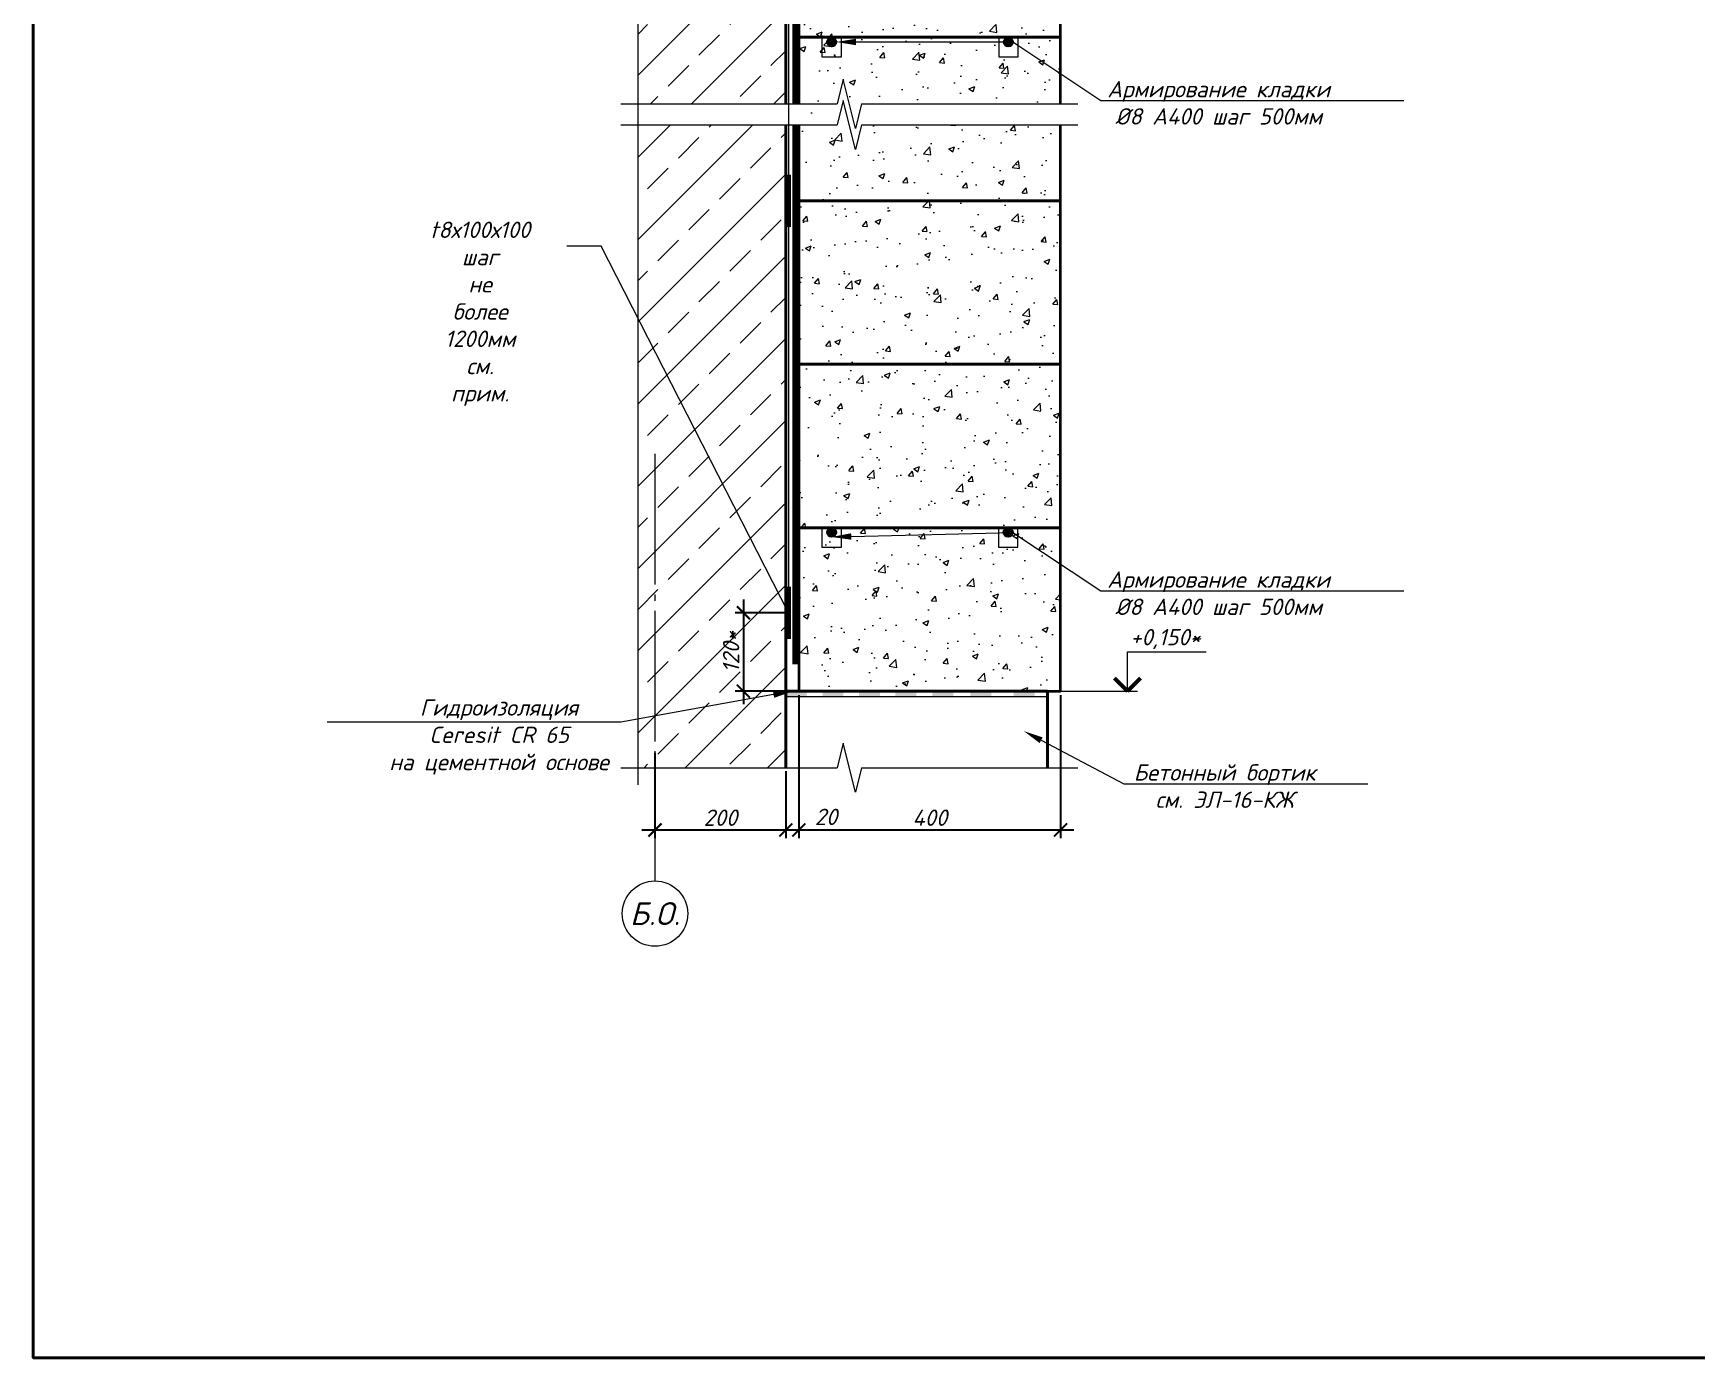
# Model space of a CAD drawing. Header units: millimetres. Extents: x -69292 to 68568, y 17750 to 120236.
# Drawn here: x 13472 to 16013, y 28653 to 30679 of the extents above; entities that cross this region are included whole.
import ezdxf
from ezdxf import colors
from ezdxf.entities.mleader import LeaderData, LeaderLine
from ezdxf.enums import TextEntityAlignment as Align
from ezdxf.math import Vec2, Vec3

# ---------------------------------------------------------------- set-up
doc = ezdxf.new("R2010")
doc.units = ezdxf.units.MM
doc.header["$PDMODE"] = 3
doc.linetypes.add('GOST2.303 5', pattern=[24, 20, -1.5, 1, -1.5])
doc.linetypes.add('K5LT32768', pattern=[0])
doc.layers.get('0').update_dxf_attribs({"lineweight": 5})
doc.layers.get('Defpoints').update_dxf_attribs({"lineweight": 0})
for name, color, linetype, lineweight in [('#Dimensions', 7, 'Continuous', 9), ('#Арматура', 152, 'Continuous', 30), ('#Бетон разрез', 22, 'Continuous', 40), ('#Выноски', 7, 'Continuous', 15), ('#Газобетон', 152, 'Continuous', 35), ('#Оси', 7, 'Continuous', 9), ('#разм', 7, 'Continuous', 9), ('A-okno', 7, 'Continuous', 0), ('k_ Размеры', 7, 'Continuous', 15)]:
    doc.layers.add(name, color=color, linetype=linetype, lineweight=lineweight)
for name, color, linetype, lineweight, true_color in [('#Hatch', 7, 'Continuous', 5, 0x525252), ('razmeru', 7, 'Continuous', 13, 0x000000), ('тонкая', 7, 'Continuous', 15, 0x000000)]:
    doc.layers.add(name, color=color, linetype=linetype, lineweight=lineweight, true_color=true_color)
doc.layers.add('Системный слой', color=7, linetype='Continuous')
doc.styles.add('GOST 2.304', font='isocpeui.ttf')
doc.styles.add('STEP PR', font='isocpeui.ttf')
doc.dimstyles.new('SPDS', dxfattribs={"dimscale": 10, "dimtxt": 2.5, "dimasz": 2, "dimexe": 1.25, "dimexo": 0.625, "dimtad": 1, "dimdec": 0, "dimrnd": 0.001, "dimtxsty": 'STEP PR', "dimblk": 'ARCHTICK', "dimcen": 2.5, "dimdle": 2, "dimclrd": 256, "dimclre": 256, "dimclrt": 7, "dimadec": 0, "dimazin": 2, "dimtfac": 0.75, "dimtdec": 0, "dimtmove": 1, "dimatfit": 3, "dimfxl": 1, "dimtolj": 1, "dimarcsym": 1})

# ---------------------------------------------------------------- blocks, each defined once
blk = doc.blocks.new('*U127')
at = {"color": 0, "linetype": 'ByBlock', "lineweight": -2}
for p, q in [((11.014, 0), (11.327, 1.25)), ((11.327, 1.25), (11.952, -1.25)), ((11.014, 0), (0, 0)), ((11.952, -1.25), (12.264, 0)), ((23.279, 0), (12.264, 0))]:
    blk.add_line(p, q, dxfattribs=at)
blk = doc.blocks.new('*U126')
at = {"color": 0, "linetype": 'ByBlock', "lineweight": -2}
for p, q in [((11.014, 0), (11.327, 1.25)), ((11.327, 1.25), (11.952, -1.25)), ((11.014, 0), (0, 0)), ((11.952, -1.25), (12.264, 0)), ((23.279, 0), (12.264, 0))]:
    blk.add_line(p, q, dxfattribs=at)
blk = doc.blocks.new('*U129')
at = {"color": 0, "linetype": 'ByBlock', "lineweight": -2}
for p, q in [((11.014, 0), (11.327, 1.25)), ((11.327, 1.25), (11.952, -1.25)), ((11.014, 0), (0, 0)), ((11.952, -1.25), (12.264, 0)), ((23.279, 0), (12.264, 0))]:
    blk.add_line(p, q, dxfattribs=at)
blk = doc.blocks.new('*U145')
at = {"color": 0, "linetype": 'ByBlock', "lineweight": -2}
for p, q in [((59.051, 0), (59.363, 1.25)), ((59.363, 1.25), (59.988, -1.25)), ((59.051, 0), (0, 0)), ((59.988, -1.25), (60.301, 0)), ((119.352, 0), (60.301, 0))]:
    blk.add_line(p, q, dxfattribs=at)
blk = doc.blocks.new('*U133')
at = {"layer": '#разм', "ltscale": 100, "elevation": 0}
for points in [[(4577173, -920400), (4578375, -920400)], [(4577173, -921000), (4577173, -920400)], [(4576150, -921000), (4577323, -921000)]]:
    blk.add_lwpolyline(points, dxfattribs=at)
at = {"layer": 'A-okno', "color": 0, "lineweight": 50, "ltscale": 100, "elevation": 0}
for points in [[(4577173, -921000), (4576973, -920800)], [(4577173, -921000), (4577373, -920800)]]:
    blk.add_lwpolyline(points, dxfattribs=at)
at = {"layer": '#разм', "style": 'STEP PR'}
for tag, p in [('ОТМЕТКА', (4577216, -920299)), ('ПРИМЕЧАНИЕ', (4577314, -920711))]:
    blk.add_attdef(tag, p, '', height=250, dxfattribs=at)
blk = doc.blocks.new('_ArchTick')
at = {"color": 0, "linetype": 'ByBlock', "const_width": 0.15}
blk.add_lwpolyline([(-0.5, -0.5), (0.5, 0.5)], dxfattribs=at)
blk = doc.blocks.new('*D119')
at = {"layer": 'Defpoints', "color": 0, "transparency": 16777216}
for p in [(14626.4, 29792.7), (14557.6, 29672.7), (14630.4, 29672.7)]:
    blk.add_point(p, dxfattribs=at)
at = {"layer": 'k_ Размеры', "lineweight": -2, "transparency": 16777216}
for p, q in [((14557.6, 29812.7), (14557.6, 29652.7)), ((14620.1, 29792.7), (14545.1, 29792.7)), ((14624.1, 29672.7), (14545.1, 29672.7))]:
    blk.add_line(p, q, dxfattribs=at)
at = {"layer": 'k_ Размеры', "lineweight": -2, "transparency": 16777216, "xscale": 20, "yscale": 20, "zscale": 20}
for p, rotation in [((14557.6, 29792.7), 90), ((14557.6, 29672.7), 270)]:
    blk.add_blockref('_ArchTick', p, dxfattribs=dict(at, rotation=rotation))
at = {"layer": 'k_ Размеры', "color": 7, "transparency": 16777216, "insert": (14538.8, 29732.7), "char_height": 25, "attachment_point": 5, "rotation": 90, "style": 'STEP PR'}
blk.add_mtext('\\A1;120*', dxfattribs=at)
blk = doc.blocks.new('*D123')
at = {"layer": 'Defpoints', "color": 0, "transparency": 16777216}
for p in [(14422.4, 29584.5), (14622.4, 29556.6), (14622.4, 29460.4)]:
    blk.add_point(p, dxfattribs=at)
at = {"layer": 'k_ Размеры', "lineweight": -2, "transparency": 16777216}
for p, q in [((14422.4, 29578.3), (14422.4, 29447.9)), ((14622.4, 29550.4), (14622.4, 29447.9)), ((14402.4, 29460.4), (14642.4, 29460.4))]:
    blk.add_line(p, q, dxfattribs=at)
at = {"layer": 'k_ Размеры', "lineweight": -2, "transparency": 16777216, "xscale": 20, "yscale": 20, "zscale": 20, "rotation": 180}
blk.add_blockref('_ArchTick', (14422.4, 29460.4), dxfattribs=at)
at = {"layer": 'k_ Размеры', "lineweight": -2, "transparency": 16777216, "xscale": 20, "yscale": 20, "zscale": 20}
blk.add_blockref('_ArchTick', (14622.4, 29460.4), dxfattribs=at)
at = {"layer": 'k_ Размеры', "color": 7, "transparency": 16777216, "insert": (14522.4, 29479.2), "char_height": 25, "attachment_point": 5, "style": 'STEP PR'}
blk.add_mtext('\\A1;200', dxfattribs=at)
blk = doc.blocks.new('*D124')
at = {"layer": 'Defpoints', "color": 0, "transparency": 16777216}
for p in [(14642.4, 29672.7), (14622.4, 29556.6), (14642.4, 29460.4)]:
    blk.add_point(p, dxfattribs=at)
at = {"layer": 'k_ Размеры', "lineweight": -2, "transparency": 16777216}
for p, q in [((14642.4, 29666.4), (14642.4, 29447.9)), ((14622.4, 29550.4), (14622.4, 29447.9)), ((14602.4, 29460.4), (14662.4, 29460.4))]:
    blk.add_line(p, q, dxfattribs=at)
at = {"layer": 'k_ Размеры', "lineweight": -2, "transparency": 16777216, "xscale": 20, "yscale": 20, "zscale": 20, "rotation": 180}
blk.add_blockref('_ArchTick', (14622.4, 29460.4), dxfattribs=at)
at = {"layer": 'k_ Размеры', "lineweight": -2, "transparency": 16777216, "xscale": 20, "yscale": 20, "zscale": 20}
blk.add_blockref('_ArchTick', (14642.4, 29460.4), dxfattribs=at)
at = {"layer": 'k_ Размеры', "color": 7, "transparency": 16777216, "insert": (14683.9, 29480.5), "char_height": 25, "attachment_point": 5, "style": 'STEP PR'}
blk.add_mtext('\\A1;20', dxfattribs=at)
blk = doc.blocks.new('*D125')
at = {"layer": 'Defpoints', "color": 0, "transparency": 16777216}
for p in [(14642.4, 29672.7), (15042.4, 29672.7), (15042.4, 29460.4)]:
    blk.add_point(p, dxfattribs=at)
at = {"layer": 'k_ Размеры', "lineweight": -2, "transparency": 16777216}
for p, q in [((14642.4, 29666.4), (14642.4, 29447.9)), ((15042.4, 29666.4), (15042.4, 29447.9)), ((14622.4, 29460.4), (15062.4, 29460.4))]:
    blk.add_line(p, q, dxfattribs=at)
at = {"layer": 'k_ Размеры', "lineweight": -2, "transparency": 16777216, "xscale": 20, "yscale": 20, "zscale": 20, "rotation": 180}
blk.add_blockref('_ArchTick', (14642.4, 29460.4), dxfattribs=at)
at = {"layer": 'k_ Размеры', "lineweight": -2, "transparency": 16777216, "xscale": 20, "yscale": 20, "zscale": 20}
blk.add_blockref('_ArchTick', (15042.4, 29460.4), dxfattribs=at)
at = {"layer": 'k_ Размеры', "color": 7, "transparency": 16777216, "insert": (14842.4, 29479.2), "char_height": 25, "attachment_point": 5, "style": 'STEP PR'}
blk.add_mtext('\\A1;400', dxfattribs=at)
blk = doc.blocks.new('Г.б.250х400')
at = {"layer": '#Hatch'}
h = blk.add_hatch(dxfattribs=at)
h.set_pattern_fill('AR-CONC', color=256, scale=0.5)
h.paths.add_polyline_path([(400, 250), (0, 250), (0, 0), (400, 0)])
at = {"layer": '#Газобетон'}
blk.add_lwpolyline([(0, 0), (400, 0), (400, 250), (0, 250)], close=True, dxfattribs=at)
blk = doc.blocks.new('A$C7E2A33D1')
at = {"layer": 'Системный слой'}
h = blk.add_hatch(color=1, dxfattribs=at)
edge = h.paths.add_edge_path()
edge.add_line((0, 70), (35, 61))
edge.add_line((35, 61), (60, 36))
edge.add_line((60, 36), (70, 1))
edge.add_line((70, 1), (61, -34))
edge.add_line((61, -34), (37, -60))
edge.add_line((37, -60), (2, -70))
edge.add_line((2, -70), (-33, -62))
edge.add_line((-33, -62), (-59, -38))
edge.add_line((-59, -38), (-70, -4))
edge.add_line((-70, -4), (-63, 31))
edge.add_line((-63, 31), (-39, 58))
edge.add_line((-39, 58), (-5, 70))
edge.add_line((-5, 70), (0, 70))
at = {"layer": 'Системный слой', "color": 1, "linetype": 'K5LT32768'}
blk.add_circle((0, 0), 70, dxfattribs=at)
at = {"layer": 'тонкая', "ltscale": 0.1}
for p, q in [((-70, 0), (70, 0)), ((0, 70), (0, -70))]:
    blk.add_line(p, q, dxfattribs=at)

msp = doc.modelspace()

# ---------------------------------------------------------------- hatches: boundary and pattern name
at = {"layer": '#Hatch'}
h = msp.add_hatch(dxfattribs=at)
h.set_pattern_fill('ANSI33', color=256, scale=14, style=0)
h.paths.add_polyline_path([(14622.4, 33026.7), (14396.5, 33026.7), (14396.5, 32290.9), (14622.4, 32290.9), (14622.4, 32622.8), (14472.4, 32622.8), (14472.4, 32649.9), (14622.4, 32649.9)])
h.paths.add_polyline_path([(14310.5, 33125.4), (14539, 33125.4), (14539, 33279.5), (14310.5, 33279.5)], flags=9)
h.paths.add_polyline_path([(14373.8, 29306.2), (14471, 29306.2), (14471, 29358.7), (14373.8, 29358.7)], flags=9)
h.paths.add_polyline_path([(14398.3, 33784.8), (14446.4, 33784.8), (14446.4, 33837.3), (14398.3, 33837.3)], flags=9)
h.paths.add_polyline_path([(14557.7, 33281.1), (15129.9, 33281.1), (15129.9, 33333.6), (14557.7, 33333.6)], flags=9)
h.paths.add_polyline_path([(14689.7, 33350.3), (14986.1, 33350.3), (14986.1, 33428.3), (14689.7, 33428.3)], flags=9)
h.paths.add_polyline_path([(14432.7, 35946), (15065.8, 35946), (15065.8, 35998.5), (14432.7, 35998.5)], flags=9)
h.paths.add_polyline_path([(14694, 36043.8), (14876.1, 36043.8), (14876.1, 36097.8), (14694, 36097.8)], flags=9)
h = msp.add_hatch(dxfattribs=at)
h.set_pattern_fill('ANSI33', color=256, scale=14, style=0)
h.paths.add_polyline_path([(14622.4, 32122.8), (14472.4, 32122.8), (14472.4, 32149.9), (14622.4, 32149.9), (14622.4, 32258.7), (14396.5, 32258.7), (14396.5, 31338.3), (14434, 31328.9), (14359, 31310.2), (14396.5, 31300.8), (14396.5, 30570.9), (14622.4, 30570.9), (14622.4, 31192.7), (14622.4, 31622.8), (14472.4, 31622.8), (14472.4, 31649.9), (14622.4, 31649.9)])
h = msp.add_hatch(dxfattribs=at)
h.set_pattern_fill('AR-CONC', color=256, scale=0.5)
h.set_pattern_definition([(50, (0, -1055.64), (91.09233, -7.96954), [9.525, -104.775]), (355, (0, -1055.64), (-17.6217, 95.52842), [7.62, -83.8203]), (100.45144, (7.59, -1056.3), (73.47062, 87.55888), [8.095, -89.04512]), (46.1842, (0, -1030.24), (135.53952, -21.02116), [14.2875, -157.1625]), (96.63556, (11.3, -1031.99), (118.70207, 123.71306), [12.1425, -133.5678]), (351.18415, (0, -1030.24), (118.70207, 123.71306), [11.43, -125.72987]), (21, (12.7, -1036.59), (75.8072, -51.1326), [9.525, -104.775]), (326, (12.7, -1036.59), (30.90101, 92.09398), [7.62, -83.82]), (71.45144, (19.02, -1040.85), (106.7082, 40.96138), [8.095, -89.04497]), (37.5, (0, -1055.638), (1.544302, 42.27752), [0, -82.804, 0, -85.09, 0, -84.1375]), (7.5, (0, -1055.64), (33.40983, 50.09029), [0, -48.514, 0, -80.899, 0, -32.0675]), (327.5, (-28.32, -1055.638), (67.795298, -2.864372), [0, -31.75, 0, -99.06, 0, -131.445]), (317.5, (-41.02, -1055.64), (74.06459, 12.71325), [0, -41.275, 0, -65.786, 0, -93.345])])
h.paths.add_polyline_path([(14654.3, 30538.7), (14642.4, 30538.7), (14642.4, 30422.7), (15042.4, 30422.7), (15042.4, 30538.7), (14691.8, 30538.7), (14682.4, 30501.2), (14663.7, 30576.2)])
h.paths.add_polyline_path([(14642.4, 30570.9), (14654.2, 30570.9), (14663.5, 30608.4), (14682.3, 30533.4), (14691.7, 30570.9), (15042.4, 30570.9), (15042.4, 30672.7), (14642.4, 30672.7)])
h = msp.add_hatch(dxfattribs=at)
h.set_pattern_fill('ANSI33', color=256, scale=14, style=0)
h.paths.add_polyline_path([(14622.4, 30538.7), (14396.5, 30538.7), (14396.5, 29555.5), (14622.4, 29555.5), (14622.4, 29672.7)])
at = {"linetype": 'Continuous'}
for points in [[(14622.5, 29672.7), (14622.5, 29664.7), (14654.5, 29664.7), (14654.5, 29672.7)], [(14678.5, 29672.7), (14678.5, 29664.7), (14710.5, 29664.7), (14710.5, 29672.7)], [(14734.5, 29672.7), (14734.5, 29664.7), (14766.5, 29664.7), (14766.5, 29672.7)], [(14789.9, 29672.7), (14789.9, 29664.7), (14821.9, 29664.7), (14821.9, 29672.7)], [(14846.4, 29672.7), (14846.4, 29664.7), (14878.4, 29664.7), (14878.4, 29672.7)], [(14904.5, 29672.7), (14904.5, 29664.7), (14936.5, 29664.7), (14936.5, 29672.7)], [(14970.7, 29672.7), (14970.7, 29664.7), (15002.7, 29664.7), (15002.7, 29672.7)]]:
    msp.add_hatch(color=256, dxfattribs=at).paths.add_polyline_path(points, flags=0)

# ---------------------------------------------------------------- linework, layer by layer
at = {"layer": '#Арматура', "const_width": 8}
for points in [[(14636.4, 30570.9), (14636.4, 31032.7)], [(14636.4, 29713.7), (14636.4, 30538.7)], [(14626.4, 30382.7), (14626.4, 30462.7)], [(14626.4, 29752.7), (14626.4, 29832.7)]]:
    msp.add_lwpolyline(points, dxfattribs=at)
at = {"layer": '#Бетон разрез'}
for points in [[(14622.4, 30570.9), (14622.4, 31192.7)], [(14622.4, 29604.6), (14622.4, 30538.7)], [(15022.4, 29555.5), (15022.4, 29672.7), (14622.4, 29672.7), (14622.4, 29555.5)]]:
    msp.add_lwpolyline(points, dxfattribs=at)
at = {"layer": '#Газобетон'}
for points in [[(15042.4, 30570.9), (15042.4, 30672.7), (14642.4, 30672.7), (14642.4, 30570.9)], [(14642.4, 30538.7), (14642.4, 30422.7), (15042.4, 30422.7), (15042.4, 30538.7)]]:
    msp.add_lwpolyline(points, dxfattribs=at)
at = {"layer": '#Оси', "linetype": 'GOST2.303 5', "ltscale": 10}
msp.add_lwpolyline([(14422.4, 30035.7), (14422.4, 29432.5), (14422.4, 29382.5)], dxfattribs=at)
at = {"layer": '#Оси', "linetype": 'Continuous', "ltscale": 100}
msp.add_circle((14422.4, 29332.5), 50, dxfattribs=at)
at = {"color": 3, "lineweight": 40}
msp.add_lwpolyline([(13472.1, 36442.8), (24318.1, 36442.8), (24318.1, 28653.3), (13472.1, 28653.3)], close=True, dxfattribs=at)
at = {"linetype": 'Continuous'}
for points in [[(14622.4, 29672.7), (15022.4, 29672.7)], [(14622.4, 29664.7), (15022.4, 29664.7)]]:
    msp.add_lwpolyline(points, dxfattribs=at)
at = {"layer": 'razmeru', "ltscale": 0.1}
for points in [[(14642.5, 30672.7), (14677.5, 30672.7), (14677.5, 30642.7), (14707.5, 30642.7), (14707.5, 30672.7), (14947.8, 30672.7), (14947.8, 30642.7), (14977.4, 30642.7), (14977.4, 30672.7), (15042.4, 30672.7)], [(14642.4, 29922.7), (14677.4, 29922.7), (14677.4, 29892.7), (14707.4, 29892.7), (14707.4, 29922.7), (14947.7, 29922.7), (14947.7, 29892.7), (14977.2, 29892.7), (14977.2, 29922.7), (15042.2, 29922.7)]]:
    msp.add_lwpolyline(points, dxfattribs=at)

# ---------------------------------------------------------------- block references
at = {"layer": '#Dimensions', "xscale": 0.1, "yscale": 0.1, "zscale": 0.1}
msp.add_blockref('*U133', (-442572.6, 121772.7, 0), dxfattribs=at).add_auto_attribs({'ОТМЕТКА': '+0,150*'})
at = {"layer": '#Hatch'}
msp.add_blockref('Г.б.250х400', (14642.4, 30172.7), dxfattribs=at)
for p in [(14642.4, 30672.7), (14642.4, 29922.7), (14642.4, 29672.7)]:
    msp.add_blockref('Г.б.250х400', p)
at = {"xscale": -30, "yscale": -30, "zscale": -30}
for name, p in [('*U127', (15068.6, 30570.9)), ('*U126', (15068.6, 30538.7)), ('*U129', (15068.6, 29555.5))]:
    msp.add_blockref(name, p, dxfattribs=at)
at = {"layer": 'k_ Размеры', "xscale": -30, "yscale": -30, "zscale": -30, "rotation": 90}
msp.add_blockref('*U145', (14396.5, 33109.8), dxfattribs=at)
at = {"layer": 'razmeru', "ltscale": 0.015, "xscale": 0.1, "yscale": 0.1, "zscale": 0.1}
for p in [(14692.5, 30665.5), (14962.4, 30665.5), (14692.4, 29915.5), (14962.2, 29915.5)]:
    msp.add_blockref('A$C7E2A33D1', p, dxfattribs=at)

# ---------------------------------------------------------------- texts
at = {"layer": '#Оси', "linetype": 'Continuous', "ltscale": 100, "style": 'GOST 2.304'}
msp.add_text('Б.О.', height=35, dxfattribs=at).set_placement((14422.4, 29332.5), align=Align.MIDDLE_CENTER)

# ---------------------------------------------------------------- dimensions: what is measured, and where the dimension line sits
at = {"layer": 'k_ Размеры'}
dim = msp.add_linear_dim(base=(14557.6, 29672.7), p1=(14626.4, 29792.7), p2=(14630.4, 29672.7), angle=90, text='<>*', dimstyle='SPDS', dxfattribs=at)
dim.commit()
dim.dimension.update_dxf_attribs({"geometry": '*D119', "text_midpoint": (14538.8, 29732.7)})
dim = msp.add_linear_dim(base=(14642.4, 29460.4), p1=(14622.4, 29556.6), p2=(14642.4, 29672.7), dimstyle='SPDS', dxfattribs=at)
dim.commit()
dim.dimension.update_dxf_attribs({"geometry": '*D124', "text_midpoint": (14683.9, 29461.8), "dimtype": 160})
for base, p1, p2, picture, middle in [((15042.4, 29460.4), (14642.4, 29672.7), (15042.4, 29672.7), '*D125', (14842.4, 29479.2)), ((14622.4, 29460.4), (14422.4, 29584.5), (14622.4, 29556.6), '*D123', (14522.4, 29479.2))]:
    dim = msp.add_linear_dim(base=base, p1=p1, p2=p2, dimstyle='SPDS', dxfattribs=at)
    dim.commit()
    dim.dimension.update_dxf_attribs({"geometry": picture, "text_midpoint": middle})

# ---------------------------------------------------------------- leaders
at = {"layer": '#Выноски'}
ml = msp.add_multileader_mtext('Standard', dxfattribs=at)
ml.set_content('{\\H0.83333x;t8х100х100\\Pшаг\\A1; не более 1200мм  \\A0; \\Pсм.\\A1; прим.\\H1.2x;            }', color=256, style='STEP PR')
ml.set_leader_properties(color=256, linetype='ByLayer', lineweight=-1)
ml.build(insert=Vec2(0, 0))
ml.multileader.update_dxf_attribs({"text_left_attachment_type": 6, "text_right_attachment_type": 6, "dogleg_length": 0, "arrow_head_size": 30, "scale": 0.1})
ctx = ml.context
ctx.base_point, ctx.scale, ctx.char_height, ctx.arrow_head_size, ctx.landing_gap_size, ctx.plane_origin = Vec3(13970.2, 30353.3), 0.1, 30, 30, 12.5, Vec3(16543.3, 29667)
ctx.left_attachment, ctx.right_attachment, ctx.text_align_type = 6, 6, 1
notes = []
notes.append((ctx, [(1, (1, 1, 0), (14340.1, 30353.3), (-1, 0), 0, [(2, [(14626.4, 30992.7), (14626.4, 30422.7), (14626.4, 29792.7)], 0, [])])]))
ctx.mtext.insert, ctx.mtext.rotation, ctx.mtext.width, ctx.mtext.defined_height, ctx.mtext.alignment, ctx.mtext.flow_direction = Vec3(14155.1, 30390.8), 6.283185, 395.89, 133.3, 2, 5
ml = msp.add_multileader_mtext('Standard', dxfattribs=at)
ml.set_content('{\\H0.83333x;Армирование кладки  \\P%%C8 А400 шаг 500мм\\P\\A1;\\H1.2x;       }', color=256, style='STEP PR')
ml.set_leader_properties(color=256, linetype='ByLayer', lineweight=-1)
ml.build(insert=Vec2(0, 0))
ml.multileader.update_dxf_attribs({"text_left_attachment_type": 6, "text_right_attachment_type": 6, "dogleg_length": 0, "arrow_head_size": 30, "scale": 0.1})
ctx = ml.context
ctx.base_point, ctx.scale, ctx.char_height, ctx.arrow_head_size, ctx.landing_gap_size, ctx.plane_origin = Vec3(15103.9, 30575.9), 0.1, 30, 30, 12.5, Vec3(17604.9, 29113.8)
ctx.left_attachment, ctx.right_attachment, ctx.text_align_type = 6, 6, 1
notes.append((ctx, [(0, (1, 1, 0), (15103.9, 30575.9), (1, 0), 0, [(0, [(14699.5, 30665.5), (14969.4, 30665.5)], 0, [])])]))
ctx.mtext.insert, ctx.mtext.rotation, ctx.mtext.alignment, ctx.mtext.flow_direction = Vec3(15284, 30605.9), 6.283185, 2, 5
ml = msp.add_multileader_mtext('Standard', dxfattribs=at)
ml.set_content('{\\H0.83333x;Армирование кладки  \\P%%C8 А400 шаг 500мм\\P\\A1;\\H1.2x;       }', color=256, style='STEP PR')
ml.set_leader_properties(color=256, linetype='ByLayer', lineweight=-1)
ml.build(insert=Vec2(0, 0))
ml.multileader.update_dxf_attribs({"text_left_attachment_type": 6, "text_right_attachment_type": 6, "dogleg_length": 0, "arrow_head_size": 30, "scale": 0.1})
ctx = ml.context
ctx.base_point, ctx.scale, ctx.char_height, ctx.arrow_head_size, ctx.landing_gap_size, ctx.plane_origin = Vec3(15103.7, 29825.9), 0.1, 30, 30, 12.5, Vec3(17604.8, 28363.8)
ctx.left_attachment, ctx.right_attachment, ctx.text_align_type = 6, 6, 1
notes.append((ctx, [(0, (1, 1, 0), (15103.7, 29825.9), (1, 0), 0, [(0, [(14692.4, 29908.5), (14969.2, 29915.5)], 0, [])])]))
ctx.mtext.insert, ctx.mtext.rotation, ctx.mtext.alignment, ctx.mtext.flow_direction = Vec3(15283.9, 29855.9), 6.283185, 2, 5
ml = msp.add_multileader_mtext('Standard', dxfattribs=at)
ml.set_content('{\\H0.83333x;Гидроизоляция\\P\\pq*;Ceresit CR 65\\Pна цементной основе}', color=256, style='STEP PR')
ml.set_leader_properties(color=256, linetype='ByLayer', lineweight=-1)
ml.build(insert=Vec2(0, 0))
ml.multileader.update_dxf_attribs({"text_left_attachment_type": 6, "text_right_attachment_type": 6, "dogleg_length": 0, "arrow_head_size": 30, "scale": 0.1})
ctx = ml.context
ctx.base_point, ctx.scale, ctx.char_height, ctx.arrow_head_size, ctx.landing_gap_size, ctx.plane_origin = Vec3(13997.9, 29625.2), 0.1, 30, 30, 12.5, Vec3(16790.1, 28106.7)
ctx.left_attachment, ctx.right_attachment, ctx.text_align_type = 6, 6, 1
notes.append((ctx, [(1, (1, 1, 0), (14370.1, 29625.2), (-1, 0), 0, [(0, [(14633.2, 29672.7)], 0, [])])]))
ctx.mtext.insert, ctx.mtext.rotation, ctx.mtext.alignment, ctx.mtext.flow_direction = Vec3(14184, 29660.2), 6.283185, 2, 5
ml = msp.add_multileader_mtext('Standard', dxfattribs=at)
ml.set_content('{\\H0.83333x;Бетонный бортик\\Pсм. ЭЛ-16-КЖ\\P\\A1;\\H1.2x;       }', color=256, style='STEP PR')
ml.set_leader_properties(color=256, linetype='ByLayer', lineweight=-1)
ml.build(insert=Vec2(0, 0))
ml.multileader.update_dxf_attribs({"text_left_attachment_type": 6, "text_right_attachment_type": 6, "dogleg_length": 0, "arrow_head_size": 30, "scale": 0.1})
ctx = ml.context
ctx.base_point, ctx.scale, ctx.char_height, ctx.arrow_head_size, ctx.landing_gap_size, ctx.plane_origin = Vec3(15138.9, 29530.9), 0.1, 30, 30, 12.5, Vec3(17787.9, 28050.1)
ctx.left_attachment, ctx.right_attachment, ctx.text_align_type = 6, 6, 1
notes.append((ctx, [(0, (1, 1, 0), (15138.9, 29530.9), (1, 0), 0, [(1, [(14986.1, 29611.7)], 0, [])])]))
ctx.mtext.insert, ctx.mtext.rotation, ctx.mtext.alignment, ctx.mtext.flow_direction = Vec3(15293.2, 29560.9), 6.283185, 2, 5
for ctx, leaders in notes:
    for number, flags, end, landing, length, lines in leaders:
        leader = LeaderData()
        leader.index, (leader.has_last_leader_line, leader.has_dogleg_vector, leader.attachment_direction) = number, flags
        leader.last_leader_point, leader.dogleg_vector, leader.dogleg_length = Vec3(end), Vec3(landing), length
        for number, points, colour, breaks in lines:
            line = LeaderLine()
            line.index, line.vertices, line.color, line.breaks = number, Vec3.list(points), colors.encode_raw_color(colour), breaks
            leader.lines.append(line)
        ctx.leaders.append(leader)

doc.saveas('drawing.dxf')
